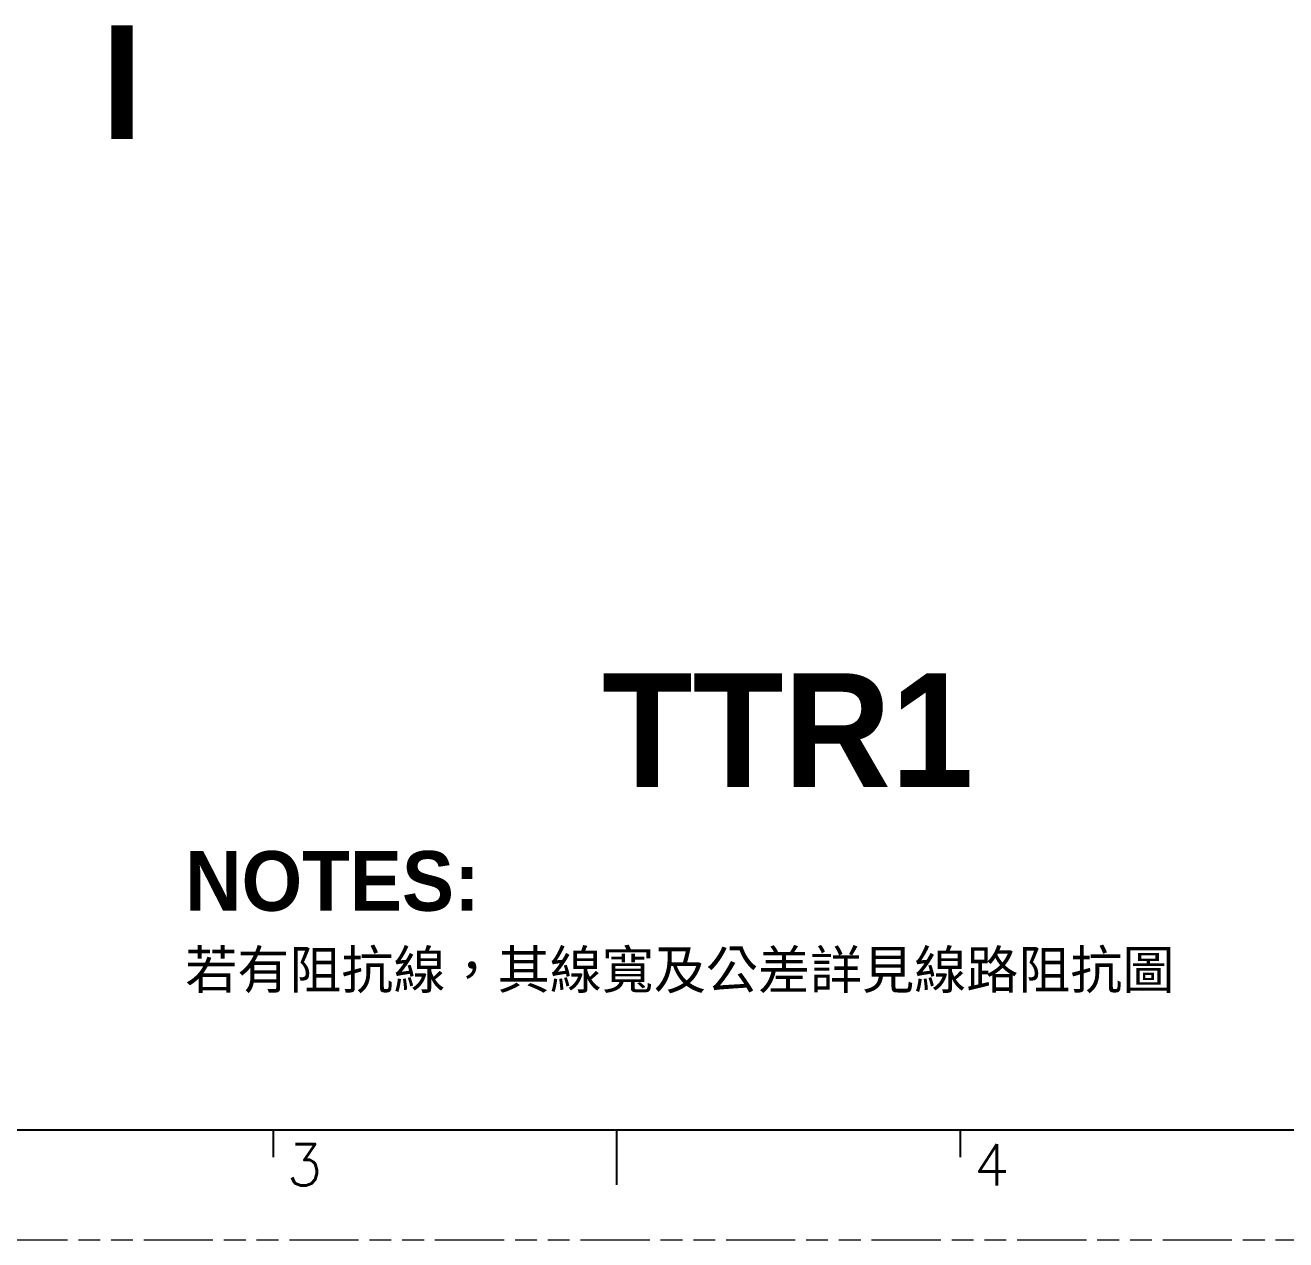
# Model space of a CAD drawing. Extents: x -945 to -170, y -475 to 73.
# Drawn here: x -720.8 to -547.6, y -474.6 to -307.8 of the extents above; entities that cross this region are included whole.
import ezdxf

# ---------------------------------------------------------------- set-up
doc = ezdxf.new("R2010")
doc.units = 0
doc.linetypes.add('PHANTOM', pattern=[29.5, 9.5, -1.5, 3, -1.5, 3, -1.5, 9.5])
doc.layers.get('0').update_dxf_attribs({"color": 9})
doc.layers.add('0PAPERF', color=2, linetype='PHANTOM', lineweight=0, plot=False)
doc.layers.add('DIM', color=3, linetype='Continuous', lineweight=5)
doc.styles.add('SIMPLEX', font='simplex.shx')
doc.styles.get("Standard").update_dxf_attribs({"font": 'txt.shx'})

msp = doc.modelspace()

# ---------------------------------------------------------------- linework, layer by layer
for p, q in [((-922.8, -459.53), (-193.9, -459.53)), ((-686.76, -459.53), (-686.76, -463.3)), ((-639.55, -459.53), (-639.55, -467.08)), ((-592.34, -459.53), (-592.34, -463.3))]:
    msp.add_line(p, q)
at = {"layer": '0PAPERF'}
msp.add_line((-944.51, -474.63), (-170.11, -474.63), dxfattribs=at)

# ---------------------------------------------------------------- texts
at = {"style": 'SIMPLEX'}
for s, p in [('3', (-684.87, -467.16)), ('4', (-590.45, -467.16))]:
    msp.add_text(s, height=5.66, dxfattribs=at).set_placement(p)
at = {"layer": 'DIM', "linetype": 'Continuous', "attachment_point": 1}
for s, insert, char_height, width in [('{\\fPMingLiU|b1|i0|c136|p18;\\C1;I}', (-710.36, -307.82), 15.6147, 55.4604), ('{\\fPMingLiU|b1|i0|c136|p18;\\C1;TTR1}', (-641.57, -396.83), 15.6147, 55.4604), ('{\\fPMingLiU|b1|i0|c136|p18;\\H1.56250x;\\C1;NOTES:}\\P{\\fPMingLiU|b0|i0|c136|p18;若有阻抗線，其線寬及公差詳見線}{\\fPMingLiU|b0|i0|c136|p18;路阻抗圖}', (-698.83, -421.25), 5.2453, 134.7688)]:
    msp.add_mtext(s, dxfattribs=dict(at, insert=insert, char_height=char_height, width=width))

doc.saveas('drawing.dxf')
